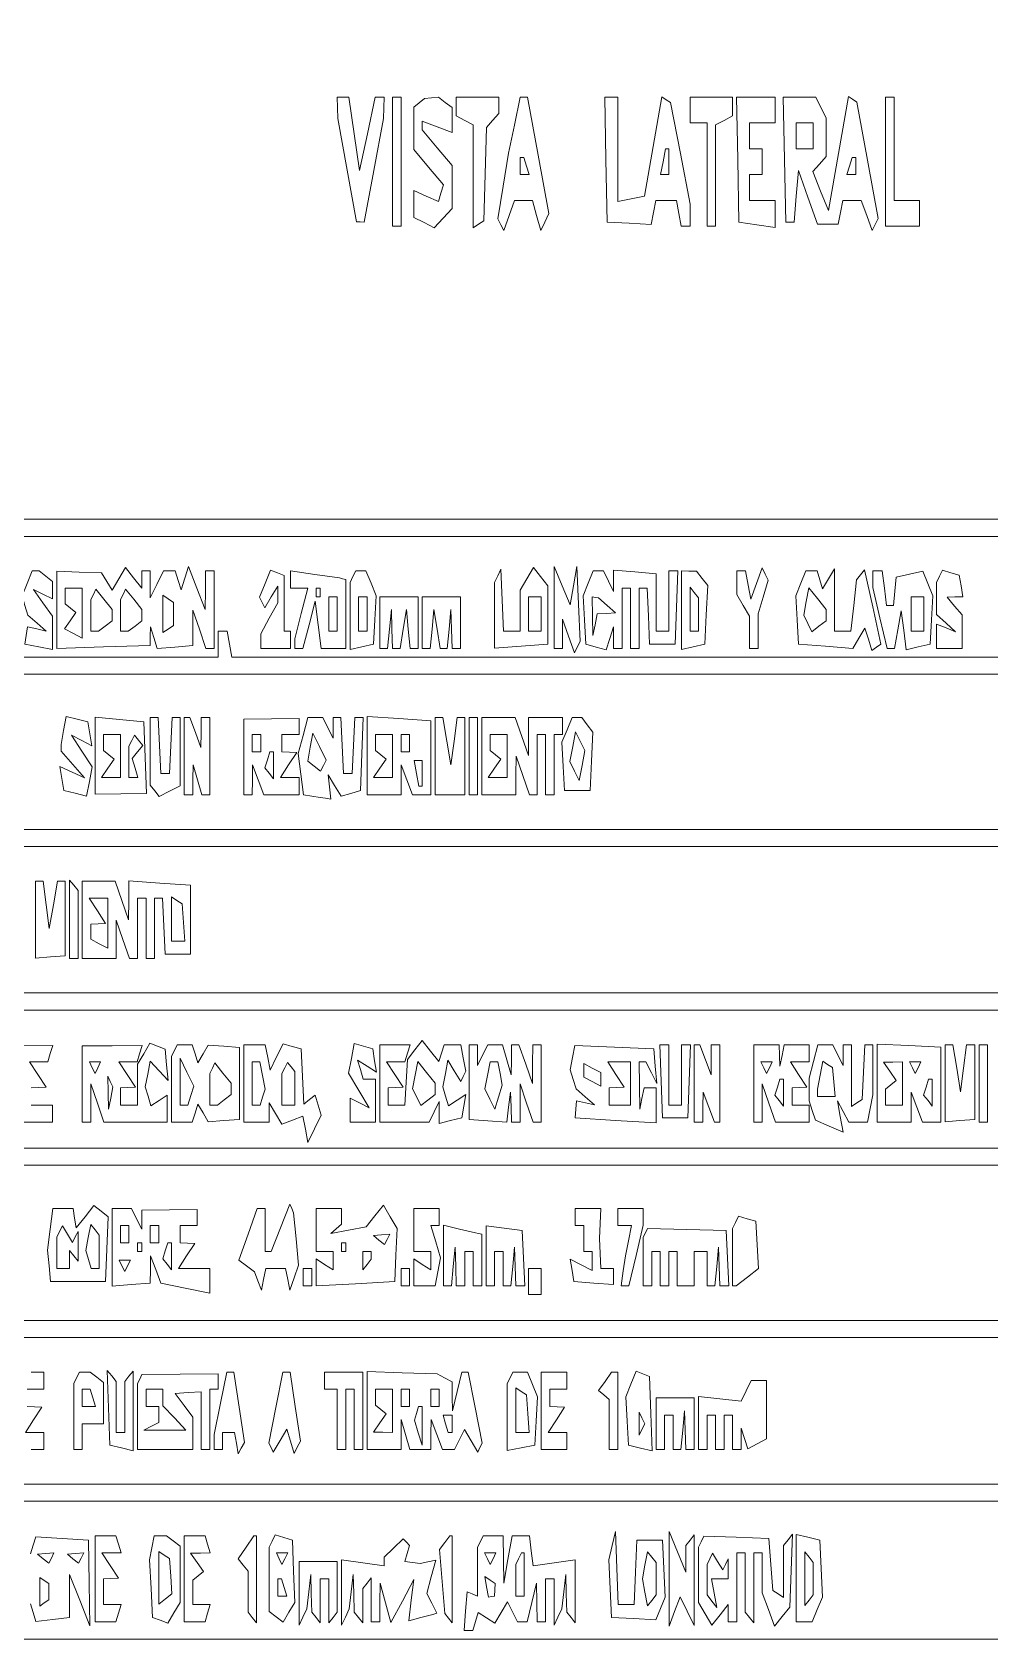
# Paper-space layout 'AN-22-DGE-077' of a CAD drawing. Header units: metres. Extents: x 12 to 191, y -57 to 204.
# Drawn here: x 151.83 to 171.62, y -25.67 to 7.75 of the extents above; entities that cross this region are included whole.
import ezdxf

# ---------------------------------------------------------------- set-up
doc = ezdxf.new("R2010")
doc.units = ezdxf.units.M
doc.layers.add('DGE_CONTORNOS', color=7, linetype='Continuous', lineweight=0)
doc.layers.add('DGE_DATOS', color=7, linetype='Continuous', lineweight=0)

# ---------------------------------------------------------------- blocks, each defined once
blk = doc.blocks.new('LP_REF_DGE_MT_077')
at = {"layer": 'DGE_CONTORNOS'}
for points in [[(191.267, 90.597), (191.267, -2.324), (189.861, -2.324), (188.455, -2.324), (188.452, -2.013), (188.449, -1.701), (188.333, -2.013), (188.216, -2.324), (154.189, -2.324), (120.162, -2.324), (120.162, -29.675), (120.162, -57.026), (74.239, -57.026), (28.315, -57.026), (28.315, 63.246), (28.315, 183.518), (109.791, 183.518), (191.267, 183.518)], [(158.137, 6.184), (158.142, 5.961), (158.335, 4.894), (158.528, 3.827), (158.607, 3.825), (158.686, 3.823), (158.888, 4.892), (159.09, 5.961), (159.094, 6.184), (159.099, 6.407), (159.007, 6.407), (158.916, 6.407), (158.755, 5.649), (158.595, 4.892), (158.481, 5.649), (158.368, 6.407), (158.25, 6.407), (158.132, 6.407)], [(159.275, 5.07), (159.275, 3.734), (159.362, 3.734), (159.45, 3.734), (159.45, 5.07), (159.45, 6.407), (159.362, 6.407), (159.275, 6.407)], [(159.824, 6.289), (159.714, 6.199), (159.714, 5.762), (159.714, 5.325), (160.022, 4.958), (160.329, 4.59), (160.277, 4.419), (160.225, 4.247), (159.969, 4.361), (159.714, 4.475), (159.714, 4.197), (159.714, 3.919), (159.926, 3.811), (160.137, 3.704), (160.321, 3.903), (160.505, 4.103), (160.505, 4.548), (160.505, 4.993), (160.197, 5.361), (159.89, 5.729), (159.89, 5.82), (159.89, 5.912), (160.197, 5.795), (160.505, 5.678), (160.505, 5.934), (160.505, 6.19), (160.366, 6.298), (160.227, 6.407), (160.08, 6.392), (159.934, 6.378)], [(160.593, 6.212), (160.593, 6.017), (160.769, 5.924), (160.945, 5.83), (160.945, 4.767), (160.945, 3.704), (161.054, 3.778), (161.164, 3.851), (161.192, 4.816), (161.219, 5.781), (161.345, 5.924), (161.472, 6.068), (161.472, 6.237), (161.472, 6.407), (161.032, 6.407), (160.593, 6.407)], [(161.795, 5.827), (161.675, 5.248), (161.565, 4.568), (161.454, 3.888), (161.514, 3.767), (161.574, 3.645), (161.687, 3.957), (161.799, 4.268), (161.983, 4.268), (162.166, 4.268), (162.253, 3.957), (162.34, 3.645), (162.422, 3.823), (162.505, 4.001), (162.284, 5.204), (162.063, 6.407), (161.988, 6.407), (161.914, 6.407)], [(163.687, 5.115), (163.713, 3.823), (164.169, 3.797), (164.624, 3.772), (164.671, 4.02), (164.718, 4.268), (164.932, 4.268), (165.145, 4.268), (165.195, 4.001), (165.246, 3.734), (165.336, 3.734), (165.427, 3.734), (165.427, 3.963), (165.427, 4.192), (165.227, 5.242), (165.026, 6.292), (164.936, 6.352), (164.847, 6.412), (164.667, 5.385), (164.486, 4.357), (164.21, 4.302), (163.933, 4.246), (163.933, 5.326), (163.933, 6.407), (163.797, 6.407), (163.662, 6.407)], [(165.427, 6.139), (165.427, 5.872), (165.603, 5.872), (165.779, 5.872), (165.779, 4.803), (165.779, 3.734), (165.867, 3.734), (165.954, 3.734), (165.954, 4.782), (165.954, 5.83), (166.13, 5.924), (166.306, 6.017), (166.306, 6.212), (166.306, 6.407), (165.867, 6.407), (165.427, 6.407)], [(166.412, 5.115), (166.438, 3.823), (166.811, 3.768), (167.185, 3.713), (167.185, 3.991), (167.185, 4.268), (166.921, 4.268), (166.658, 4.268), (166.658, 4.536), (166.658, 4.803), (166.789, 4.803), (166.921, 4.803), (166.921, 5.07), (166.921, 5.337), (166.789, 5.337), (166.658, 5.337), (166.658, 5.605), (166.658, 5.872), (166.921, 5.872), (167.185, 5.872), (167.185, 6.139), (167.185, 6.407), (166.786, 6.407), (166.386, 6.407)], [(167.379, 5.115), (167.405, 3.823), (167.492, 3.823), (167.579, 3.823), (167.624, 4.356), (167.67, 4.89), (167.865, 4.334), (168.06, 3.778), (168.277, 3.778), (168.493, 3.778), (168.539, 4.023), (168.586, 4.268), (168.777, 4.268), (168.967, 4.268), (169.08, 3.957), (169.192, 3.645), (169.254, 3.772), (169.317, 3.898), (169.098, 5.1), (168.879, 6.301), (168.79, 6.361), (168.701, 6.421), (168.495, 5.24), (168.289, 4.058), (168.128, 4.462), (167.966, 4.867), (168.103, 5.022), (168.24, 5.177), (168.24, 5.578), (168.24, 5.979), (168.134, 6.193), (168.029, 6.407), (167.691, 6.407), (167.353, 6.407)], [(169.47, 5.07), (169.47, 3.734), (169.822, 3.734), (170.173, 3.734), (170.173, 4.001), (170.173, 4.268), (169.91, 4.268), (169.646, 4.268), (169.646, 5.337), (169.646, 6.407), (169.558, 6.407), (169.47, 6.407)], [(167.976, 5.605), (167.976, 5.337), (167.8, 5.337), (167.624, 5.337), (167.624, 5.605), (167.624, 5.872), (167.8, 5.872), (167.976, 5.872)], [(162.043, 4.981), (162.098, 4.803), (162.004, 4.803), (161.911, 4.803), (161.911, 4.981), (161.911, 5.159), (161.95, 5.159), (161.989, 5.159)], [(164.988, 5.07), (164.988, 4.803), (164.902, 4.803), (164.817, 4.803), (164.868, 5.07), (164.919, 5.337), (164.953, 5.337), (164.988, 5.337)], [(168.855, 4.981), (168.855, 4.803), (168.762, 4.803), (168.669, 4.803), (168.723, 4.981), (168.777, 5.159), (168.816, 5.159), (168.855, 5.159)], [(188.279, -3.928), (188.279, -5.175), (172.116, -5.175), (155.954, -5.175), (155.903, -4.908), (155.852, -4.641), (155.762, -4.641), (155.671, -4.641), (155.671, -4.908), (155.671, -5.175), (142.399, -5.175), (129.128, -5.175), (129.128, -3.928), (129.128, -2.681), (158.703, -2.681), (188.279, -2.681)], [(152.331, -4.199), (152.331, -4.999), (153.298, -4.966), (154.265, -4.934), (154.266, -4.743), (154.267, -4.552), (154.337, -4.774), (154.407, -4.997), (154.775, -4.968), (155.144, -4.939), (155.144, -4.572), (155.144, -4.205), (155.28, -4.601), (155.417, -4.997), (155.5, -4.997), (155.583, -4.997), (155.583, -4.195), (155.583, -3.393), (155.495, -3.393), (155.407, -3.393), (155.405, -3.794), (155.403, -4.195), (155.23, -3.75), (155.057, -3.304), (154.98, -3.546), (154.902, -3.788), (154.842, -3.591), (154.782, -3.393), (154.661, -3.393), (154.541, -3.393), (154.403, -3.673), (154.265, -3.953), (154.265, -3.673), (154.265, -3.393), (154.177, -3.393), (154.089, -3.393), (154.089, -3.573), (154.089, -3.753), (153.92, -3.539), (153.752, -3.326), (153.613, -3.56), (153.474, -3.793), (153.364, -3.614), (153.254, -3.435), (152.793, -3.418), (152.331, -3.4)], [(161.45, -3.495), (161.384, -3.631), (161.384, -4.313), (161.384, -4.994), (161.933, -4.951), (162.483, -4.908), (162.483, -4.304), (162.483, -3.7), (162.336, -3.512), (162.19, -3.325), (162.051, -3.559), (161.911, -3.793), (161.911, -4.217), (161.911, -4.641), (161.741, -4.641), (161.57, -4.641), (161.543, -4), (161.516, -3.36)], [(162.617, -4.151), (162.615, -4.997), (162.702, -4.997), (162.79, -4.997), (162.79, -4.696), (162.79, -4.394), (162.915, -4.74), (163.04, -5.086), (163.096, -4.971), (163.153, -4.856), (163.118, -4.08), (163.083, -3.304), (163.015, -3.701), (162.947, -4.097), (162.784, -3.701), (162.62, -3.304)], [(166.394, -3.639), (166.394, -3.884), (166.526, -4.106), (166.658, -4.328), (166.658, -4.663), (166.658, -4.997), (166.745, -4.997), (166.833, -4.997), (166.833, -4.638), (166.833, -4.28), (166.94, -3.934), (167.046, -3.588), (166.983, -3.459), (166.919, -3.33), (166.803, -3.654), (166.686, -3.978), (166.631, -3.686), (166.575, -3.393), (166.485, -3.393), (166.394, -3.393)], [(151.719, -3.653), (151.613, -3.912), (151.673, -4.111), (151.734, -4.309), (151.923, -4.473), (152.111, -4.637), (151.918, -4.595), (151.724, -4.552), (151.698, -4.73), (151.672, -4.908), (151.958, -4.964), (152.243, -5.02), (152.243, -4.674), (152.243, -4.328), (152.045, -4.051), (151.848, -3.775), (152.045, -3.872), (152.243, -3.97), (152.243, -3.79), (152.243, -3.61), (152.104, -3.502), (151.965, -3.393), (151.895, -3.393), (151.825, -3.393)], [(156.639, -3.657), (156.525, -3.937), (156.579, -4.047), (156.634, -4.157), (156.768, -3.932), (156.902, -3.706), (156.902, -3.879), (156.902, -4.051), (156.726, -4.373), (156.55, -4.696), (156.55, -4.846), (156.55, -4.997), (156.858, -4.997), (157.165, -4.997), (157.165, -4.819), (157.165, -4.641), (157.098, -4.641), (157.032, -4.641), (157.032, -4.066), (157.033, -3.491), (156.893, -3.435), (156.754, -3.378)], [(157.165, -3.569), (157.165, -3.75), (157.343, -3.75), (157.521, -3.75), (157.387, -4.275), (157.253, -4.801), (157.253, -4.899), (157.253, -4.997), (157.338, -4.997), (157.423, -4.997), (157.55, -4.507), (157.677, -4.017), (157.738, -4.507), (157.799, -4.997), (158.054, -4.997), (158.308, -4.997), (158.308, -4.284), (158.308, -3.572), (158.242, -3.556), (158.176, -3.54), (157.671, -3.465), (157.165, -3.389)], [(158.454, -3.512), (158.396, -3.631), (158.396, -4.326), (158.396, -5.021), (158.637, -4.964), (158.879, -4.908), (158.907, -4.407), (158.936, -3.906), (158.831, -3.65), (158.726, -3.393), (158.619, -3.393), (158.513, -3.393)], [(163.322, -3.65), (163.217, -3.906), (163.245, -4.407), (163.274, -4.908), (163.483, -4.968), (163.693, -5.028), (163.768, -4.79), (163.842, -4.552), (163.844, -4.774), (163.845, -4.997), (163.933, -4.997), (164.021, -4.997), (164.021, -4.373), (164.021, -3.75), (164.109, -3.75), (164.197, -3.75), (164.197, -4.373), (164.197, -4.997), (164.284, -4.997), (164.372, -4.997), (164.372, -4.373), (164.372, -3.75), (164.455, -3.75), (164.537, -3.75), (164.565, -4.329), (164.592, -4.908), (164.856, -4.908), (165.119, -4.908), (165.146, -4.151), (165.174, -3.393), (165.081, -3.393), (164.988, -3.393), (164.988, -4.017), (164.988, -4.641), (164.856, -4.641), (164.724, -4.641), (164.724, -4.049), (164.724, -3.457), (164.284, -3.416), (163.845, -3.376), (163.845, -3.598), (163.845, -3.821), (163.74, -3.607), (163.634, -3.393), (163.531, -3.393), (163.427, -3.393)], [(165.251, -4.207), (165.251, -5.021), (165.493, -4.964), (165.735, -4.908), (165.763, -4.303), (165.792, -3.698), (165.675, -3.548), (165.559, -3.399), (165.405, -3.396), (165.251, -3.393)], [(167.717, -3.65), (167.612, -3.906), (167.64, -4.407), (167.668, -4.908), (168.231, -4.952), (168.794, -4.996), (168.919, -4.785), (169.044, -4.575), (169.115, -4.808), (169.186, -5.04), (169.28, -4.974), (169.375, -4.908), (169.204, -4.138), (169.034, -3.369), (168.951, -3.472), (168.868, -3.576), (168.811, -4.108), (168.753, -4.641), (168.584, -4.641), (168.415, -4.641), (168.415, -3.995), (168.415, -3.35), (168.291, -3.558), (168.167, -3.767), (168.11, -3.58), (168.053, -3.393), (167.938, -3.393), (167.822, -3.393)], [(169.206, -3.566), (169.206, -3.738), (169.355, -4.367), (169.503, -4.997), (169.577, -4.997), (169.652, -4.997), (169.722, -4.609), (169.793, -4.222), (169.845, -4.622), (169.897, -5.023), (170.145, -4.966), (170.393, -4.908), (170.421, -4.407), (170.45, -3.906), (170.346, -3.653), (170.243, -3.401), (169.966, -3.462), (169.69, -3.523), (169.661, -3.814), (169.633, -4.106), (169.562, -4.106), (169.491, -4.106), (169.445, -3.75), (169.399, -3.393), (169.303, -3.393), (169.206, -3.393)], [(170.587, -3.505), (170.525, -3.631), (170.525, -3.963), (170.525, -4.296), (170.723, -4.473), (170.92, -4.651), (170.723, -4.573), (170.525, -4.496), (170.525, -4.746), (170.525, -4.997), (170.789, -4.997), (171.052, -4.997), (171.052, -4.65), (171.052, -4.302), (170.898, -4.12), (170.745, -3.939), (170.906, -3.933), (171.067, -3.928), (171.031, -3.705), (170.994, -3.483), (170.822, -3.43), (170.649, -3.378)], [(152.858, -4.268), (152.858, -4.786), (152.675, -4.688), (152.492, -4.591), (152.609, -4.424), (152.727, -4.257), (152.617, -4.167), (152.507, -4.076), (152.507, -3.913), (152.507, -3.75), (152.683, -3.75), (152.858, -3.75)], [(153.474, -4.308), (153.474, -4.424), (153.335, -4.533), (153.196, -4.641), (153.115, -4.641), (153.034, -4.641), (153.034, -4.314), (153.034, -3.987), (153.088, -3.879), (153.141, -3.771), (153.307, -3.981), (153.474, -4.192)], [(154.089, -4.308), (154.089, -4.424), (153.95, -4.533), (153.811, -4.641), (153.73, -4.641), (153.649, -4.641), (153.649, -4.314), (153.649, -3.987), (153.703, -3.879), (153.756, -3.771), (153.923, -3.981), (154.089, -4.192)], [(154.748, -4.284), (154.748, -4.522), (154.638, -4.596), (154.528, -4.67), (154.528, -4.284), (154.528, -3.898), (154.638, -3.973), (154.748, -4.047)], [(157.78, -3.839), (157.78, -3.928), (157.736, -3.928), (157.693, -3.928), (157.693, -3.839), (157.693, -3.75), (157.736, -3.75), (157.78, -3.75)], [(158.132, -4.284), (158.132, -4.641), (158.044, -4.641), (157.956, -4.641), (157.956, -4.284), (157.956, -3.928), (158.044, -3.928), (158.132, -3.928)], [(158.747, -4.284), (158.747, -4.641), (158.659, -4.641), (158.571, -4.641), (158.571, -4.284), (158.571, -3.928), (158.659, -3.928), (158.747, -3.928)], [(159.011, -4.463), (159.011, -4.997), (159.093, -4.997), (159.174, -4.997), (159.213, -4.596), (159.251, -4.195), (159.263, -4.596), (159.275, -4.997), (159.352, -4.997), (159.43, -4.997), (159.495, -4.596), (159.561, -4.195), (159.599, -4.596), (159.638, -4.997), (159.72, -4.997), (159.802, -4.997), (159.802, -4.463), (159.802, -3.928), (159.406, -3.928), (159.011, -3.928)], [(159.89, -4.463), (159.89, -4.997), (159.972, -4.997), (160.053, -4.997), (160.092, -4.596), (160.131, -4.195), (160.197, -4.596), (160.262, -4.997), (160.333, -4.997), (160.405, -4.997), (160.443, -4.596), (160.481, -4.195), (160.493, -4.596), (160.505, -4.997), (160.593, -4.997), (160.681, -4.997), (160.681, -4.463), (160.681, -3.928), (160.285, -3.928), (159.89, -3.928)], [(162.351, -4.284), (162.351, -4.641), (162.219, -4.641), (162.087, -4.641), (162.087, -4.284), (162.087, -3.928), (162.219, -3.928), (162.351, -3.928)], [(163.713, -4.106), (163.889, -4.259), (163.699, -4.272), (163.508, -4.284), (163.464, -4.507), (163.419, -4.73), (163.412, -4.329), (163.406, -3.928), (163.471, -3.941), (163.537, -3.953)], [(165.603, -4.295), (165.603, -4.641), (165.515, -4.641), (165.427, -4.641), (165.427, -4.185), (165.427, -3.729), (165.515, -3.839), (165.603, -3.949)], [(168.24, -4.308), (168.24, -4.424), (168.093, -4.538), (167.947, -4.652), (167.862, -4.48), (167.777, -4.308), (167.83, -4.025), (167.884, -3.742), (168.062, -3.967), (168.24, -4.192)], [(170.261, -4.284), (170.261, -4.641), (170.129, -4.641), (169.997, -4.641), (169.997, -4.284), (169.997, -3.928), (170.129, -3.928), (170.261, -3.928)], [(188.279, -7.135), (188.279, -8.739), (158.703, -8.739), (129.128, -8.739), (129.128, -7.135), (129.128, -5.532), (158.703, -5.532), (188.279, -5.532)], [(152.474, -6.695), (152.419, -6.986), (152.419, -7.055), (152.419, -7.124), (152.661, -7.397), (152.902, -7.671), (152.649, -7.556), (152.396, -7.441), (152.436, -7.689), (152.477, -7.937), (152.712, -7.994), (152.947, -8.05), (153.005, -7.748), (153.062, -7.446), (152.85, -7.12), (152.639, -6.793), (152.848, -6.902), (153.058, -7.011), (153.017, -6.761), (152.977, -6.512), (152.753, -6.457), (152.529, -6.403)], [(153.122, -7.214), (153.122, -8.008), (153.654, -8.002), (154.186, -7.997), (154.16, -7.254), (154.133, -6.512), (153.628, -6.466), (153.122, -6.42)], [(154.265, -7.125), (154.265, -7.827), (154.358, -7.943), (154.451, -8.06), (154.665, -7.95), (154.88, -7.841), (154.88, -7.132), (154.88, -6.423), (154.798, -6.423), (154.715, -6.423), (154.688, -7.002), (154.66, -7.581), (154.572, -7.581), (154.484, -7.581), (154.457, -7.002), (154.429, -6.423), (154.347, -6.423), (154.265, -6.423)], [(154.968, -7.224), (154.968, -8.026), (155.056, -8.026), (155.144, -8.026), (155.146, -7.714), (155.149, -7.403), (155.239, -7.714), (155.328, -8.026), (155.412, -8.026), (155.495, -8.026), (155.495, -7.224), (155.495, -6.423), (155.407, -6.423), (155.319, -6.423), (155.317, -6.734), (155.314, -7.046), (155.197, -6.734), (155.08, -6.423), (155.024, -6.423), (154.968, -6.423)], [(156.198, -7.244), (156.198, -8.026), (156.286, -8.026), (156.374, -8.026), (156.377, -7.714), (156.38, -7.403), (156.497, -7.714), (156.613, -8.026), (156.977, -8.026), (157.341, -8.026), (157.341, -7.848), (157.341, -7.67), (157.148, -7.67), (156.956, -7.67), (157.126, -7.408), (157.297, -7.147), (157.143, -7.141), (156.989, -7.135), (156.989, -6.957), (156.989, -6.779), (157.165, -6.779), (157.341, -6.779), (157.341, -6.614), (157.341, -6.449), (156.77, -6.456), (156.198, -6.463)], [(157.424, -6.795), (157.326, -7.168), (157.379, -7.597), (157.432, -8.026), (157.606, -8.053), (157.78, -8.08), (157.89, -8.097), (158, -8.115), (157.973, -7.862), (157.946, -7.609), (158.078, -7.831), (158.21, -8.053), (158.413, -7.995), (158.615, -7.937), (158.642, -7.18), (158.669, -6.423), (158.582, -6.423), (158.495, -6.423), (158.467, -7.002), (158.44, -7.581), (158.352, -7.581), (158.264, -7.581), (158.236, -7.002), (158.209, -6.423), (158.126, -6.423), (158.044, -6.423), (158.044, -6.636), (158.044, -6.85), (157.939, -6.636), (157.833, -6.423), (157.678, -6.423), (157.523, -6.423)], [(158.747, -7.216), (158.747, -8.026), (159.099, -8.026), (159.45, -8.026), (159.453, -7.714), (159.456, -7.403), (159.573, -7.714), (159.689, -8.026), (159.878, -8.026), (160.066, -8.026), (160.066, -7.259), (160.066, -6.492), (159.406, -6.449), (158.747, -6.407)], [(160.154, -7.224), (160.154, -8.026), (160.461, -8.026), (160.769, -8.026), (160.769, -7.224), (160.769, -6.423), (160.69, -6.423), (160.612, -6.423), (160.548, -6.913), (160.483, -7.403), (160.399, -6.913), (160.315, -6.423), (160.234, -6.423), (160.154, -6.423)], [(160.857, -7.224), (160.857, -8.026), (160.945, -8.026), (161.032, -8.026), (161.032, -7.224), (161.032, -6.423), (160.945, -6.423), (160.857, -6.423)], [(161.12, -7.224), (161.12, -8.026), (161.472, -8.026), (161.823, -8.026), (161.828, -7.625), (161.833, -7.224), (161.971, -7.625), (162.109, -8.026), (162.186, -8.026), (162.263, -8.026), (162.263, -7.403), (162.263, -6.779), (162.351, -6.779), (162.439, -6.779), (162.439, -7.403), (162.439, -8.026), (162.527, -8.026), (162.615, -8.026), (162.615, -7.403), (162.615, -6.779), (162.702, -6.779), (162.79, -6.779), (162.79, -6.601), (162.79, -6.423), (162.439, -6.423), (162.087, -6.423), (162.087, -6.819), (162.087, -7.215), (161.95, -6.819), (161.814, -6.423), (161.467, -6.423), (161.12, -6.423)], [(162.883, -6.679), (162.778, -6.936), (162.806, -7.436), (162.834, -7.937), (163.098, -7.937), (163.362, -7.937), (163.39, -7.332), (163.419, -6.727), (163.302, -6.578), (163.186, -6.428), (163.087, -6.425), (162.988, -6.423)], [(153.649, -7.224), (153.649, -7.67), (153.452, -7.667), (153.254, -7.664), (153.386, -7.475), (153.518, -7.286), (153.408, -7.196), (153.298, -7.106), (153.298, -6.942), (153.298, -6.779), (153.474, -6.779), (153.649, -6.779)], [(153.999, -7.138), (153.891, -7.274), (153.951, -7.472), (154.011, -7.67), (153.918, -7.67), (153.825, -7.67), (153.825, -7.343), (153.825, -7.016), (153.881, -6.903), (153.938, -6.789), (154.023, -6.895), (154.108, -7.002)], [(156.55, -6.957), (156.55, -7.135), (156.462, -7.135), (156.374, -7.135), (156.374, -6.957), (156.374, -6.779), (156.462, -6.779), (156.55, -6.779)], [(157.845, -7.42), (157.788, -7.536), (157.654, -7.431), (157.52, -7.327), (157.574, -7.039), (157.629, -6.751), (157.765, -7.028), (157.902, -7.305)], [(159.275, -7.224), (159.275, -7.67), (159.077, -7.667), (158.879, -7.664), (159.011, -7.475), (159.143, -7.286), (159.033, -7.196), (158.923, -7.106), (158.923, -6.942), (158.923, -6.779), (159.099, -6.779), (159.275, -6.779)], [(159.626, -6.957), (159.626, -7.135), (159.538, -7.135), (159.45, -7.135), (159.45, -6.957), (159.45, -6.779), (159.538, -6.779), (159.626, -6.779)], [(161.648, -7.224), (161.648, -7.67), (161.45, -7.667), (161.252, -7.664), (161.384, -7.475), (161.516, -7.286), (161.406, -7.196), (161.296, -7.106), (161.296, -6.942), (161.296, -6.779), (161.472, -6.779), (161.648, -6.779)], [(163.195, -7.42), (163.136, -7.729), (163.039, -7.533), (162.943, -7.337), (163.001, -7.028), (163.06, -6.719), (163.156, -6.915), (163.253, -7.111)], [(156.814, -7.413), (156.814, -7.691), (156.724, -7.579), (156.635, -7.467), (156.686, -7.301), (156.736, -7.135), (156.775, -7.135), (156.814, -7.135)], [(159.89, -7.581), (159.89, -7.848), (159.855, -7.848), (159.821, -7.848), (159.77, -7.581), (159.72, -7.313), (159.805, -7.313), (159.89, -7.313)], [(188.279, -10.61), (188.279, -12.124), (158.703, -12.124), (129.128, -12.124), (129.128, -10.61), (129.128, -9.095), (158.703, -9.095), (188.279, -9.095)], [(151.892, -10.604), (151.892, -11.401), (152.199, -11.377), (152.507, -11.354), (152.507, -10.581), (152.507, -9.808), (152.426, -9.808), (152.346, -9.808), (152.261, -10.298), (152.177, -10.788), (152.113, -10.298), (152.048, -9.808), (151.97, -9.808), (151.892, -9.808)], [(152.595, -10.599), (152.595, -11.412), (152.683, -11.412), (152.771, -11.412), (152.771, -10.709), (152.771, -10.007), (152.683, -9.897), (152.595, -9.787)], [(152.858, -10.61), (152.858, -11.412), (153.21, -11.412), (153.562, -11.412), (153.562, -11.016), (153.562, -10.62), (153.698, -11.016), (153.835, -11.412), (153.918, -11.412), (154.001, -11.412), (154.001, -10.788), (154.001, -10.164), (154.089, -10.164), (154.177, -10.164), (154.177, -10.788), (154.177, -11.412), (154.265, -11.412), (154.353, -11.412), (154.353, -10.788), (154.353, -10.164), (154.435, -10.164), (154.517, -10.164), (154.545, -10.743), (154.572, -11.322), (154.836, -11.322), (155.1, -11.322), (155.1, -10.61), (155.1, -9.897), (154.462, -9.85), (153.825, -9.803), (153.821, -10.207), (153.816, -10.61), (153.678, -10.209), (153.54, -9.808), (153.199, -9.808), (152.858, -9.808)], [(153.386, -10.682), (153.386, -11.2), (153.21, -11.107), (153.034, -11.014), (153.034, -10.856), (153.034, -10.699), (153.188, -10.693), (153.342, -10.688), (153.171, -10.426), (153.001, -10.164), (153.193, -10.164), (153.386, -10.164)], [(154.952, -10.668), (154.98, -11.055), (154.842, -11.055), (154.704, -11.055), (154.704, -10.595), (154.704, -10.135), (154.814, -10.208), (154.924, -10.281)], [(188.279, -13.906), (188.279, -15.332), (158.703, -15.332), (129.128, -15.332), (129.128, -13.906), (129.128, -12.481), (158.703, -12.481), (188.279, -12.481)], [(152.858, -14.008), (152.858, -14.797), (152.946, -14.797), (153.034, -14.797), (153.034, -14.401), (153.034, -14.005), (153.171, -14.401), (153.308, -14.797), (153.962, -14.797), (154.616, -14.797), (154.616, -14.518), (154.616, -14.238), (154.448, -14.347), (154.28, -14.455), (154.22, -14.261), (154.161, -14.067), (154.212, -13.801), (154.262, -13.534), (154.447, -13.735), (154.632, -13.936), (154.601, -13.611), (154.57, -13.287), (154.413, -13.225), (154.256, -13.164), (154.129, -13.379), (154.001, -13.593), (154.001, -14.017), (154.001, -14.441), (153.825, -14.441), (153.649, -14.441), (153.649, -14.262), (153.649, -14.084), (153.803, -14.079), (153.957, -14.073), (153.787, -13.811), (153.616, -13.55), (153.803, -13.55), (153.991, -13.55), (154.042, -13.38), (154.094, -13.21), (153.476, -13.214), (152.858, -13.218)], [(154.763, -13.312), (154.704, -13.431), (154.704, -14.114), (154.704, -14.797), (154.919, -14.797), (155.133, -14.797), (155.19, -14.61), (155.247, -14.423), (155.356, -14.606), (155.464, -14.789), (155.787, -14.764), (156.11, -14.739), (156.11, -13.995), (156.11, -13.251), (155.787, -13.227), (155.464, -13.202), (155.356, -13.384), (155.247, -13.567), (155.19, -13.38), (155.133, -13.193), (154.977, -13.193), (154.821, -13.193)], [(156.198, -13.995), (156.198, -14.797), (156.462, -14.797), (156.726, -14.797), (156.726, -14.597), (156.726, -14.397), (156.857, -14.618), (156.988, -14.839), (157.204, -14.755), (157.42, -14.672), (157.472, -14.944), (157.523, -15.217), (157.662, -14.935), (157.801, -14.653), (157.738, -14.446), (157.675, -14.238), (157.557, -14.33), (157.439, -14.421), (157.412, -13.852), (157.385, -13.282), (157.198, -13.228), (157.011, -13.174), (156.877, -13.447), (156.743, -13.719), (156.693, -13.456), (156.643, -13.193), (156.421, -13.193), (156.198, -13.193)], [(158.425, -13.476), (158.366, -13.783), (158.579, -14.14), (158.791, -14.496), (158.593, -14.396), (158.396, -14.296), (158.396, -14.546), (158.396, -14.797), (158.659, -14.797), (158.923, -14.797), (158.923, -14.352), (158.923, -13.906), (158.796, -13.906), (158.67, -13.906), (158.61, -13.709), (158.549, -13.512), (158.747, -13.638), (158.944, -13.765), (158.905, -13.524), (158.865, -13.282), (158.674, -13.225), (158.483, -13.168)], [(159.011, -13.995), (159.011, -14.797), (159.521, -14.797), (160.03, -14.797), (160.136, -14.583), (160.241, -14.369), (160.241, -14.595), (160.241, -14.821), (160.476, -14.764), (160.711, -14.708), (160.75, -14.467), (160.79, -14.225), (160.611, -14.34), (160.432, -14.455), (160.373, -14.261), (160.314, -14.067), (160.367, -13.788), (160.419, -13.51), (160.552, -13.733), (160.685, -13.957), (160.738, -13.85), (160.79, -13.743), (160.738, -13.468), (160.686, -13.193), (160.513, -13.193), (160.34, -13.193), (160.286, -13.368), (160.233, -13.542), (160.061, -13.325), (159.889, -13.107), (159.736, -13.302), (159.582, -13.497), (159.554, -13.969), (159.527, -14.441), (159.357, -14.441), (159.187, -14.441), (159.187, -14.262), (159.187, -14.084), (159.341, -14.079), (159.494, -14.073), (159.324, -13.811), (159.153, -13.55), (159.341, -13.55), (159.528, -13.55), (159.582, -13.372), (159.637, -13.193), (159.324, -13.193), (159.011, -13.193)], [(160.857, -13.966), (160.857, -14.739), (161.246, -14.769), (161.635, -14.799), (161.675, -14.486), (161.715, -14.173), (161.725, -14.485), (161.736, -14.797), (161.823, -14.797), (161.911, -14.797), (161.911, -14.401), (161.911, -14.005), (162.048, -14.401), (162.185, -14.797), (162.268, -14.797), (162.351, -14.797), (162.351, -13.995), (162.351, -13.193), (162.263, -13.193), (162.175, -13.193), (162.17, -13.594), (162.166, -13.995), (162.028, -13.594), (161.89, -13.193), (161.813, -13.193), (161.736, -13.193), (161.733, -13.505), (161.73, -13.817), (161.641, -13.505), (161.551, -13.193), (161.397, -13.193), (161.243, -13.193), (161.138, -13.407), (161.032, -13.621), (161.032, -13.407), (161.032, -13.193), (160.945, -13.193), (160.857, -13.193)], [(162.998, -13.46), (162.951, -13.711), (163.011, -13.91), (163.072, -14.109), (163.261, -14.273), (163.449, -14.437), (163.265, -14.394), (163.081, -14.352), (163.067, -14.53), (163.053, -14.708), (163.889, -14.759), (164.724, -14.81), (164.724, -14.447), (164.724, -14.084), (164.599, -14.084), (164.475, -14.084), (164.431, -14.307), (164.386, -14.53), (164.379, -14.04), (164.372, -13.55), (164.443, -13.55), (164.513, -13.55), (164.627, -13.772), (164.741, -13.995), (164.709, -13.639), (164.678, -13.282), (163.862, -13.246), (163.045, -13.21)], [(164.829, -13.951), (164.856, -14.708), (165.119, -14.708), (165.383, -14.708), (165.41, -13.951), (165.437, -13.193), (165.344, -13.193), (165.251, -13.193), (165.251, -13.817), (165.251, -14.441), (165.119, -14.441), (164.988, -14.441), (164.988, -13.817), (164.988, -13.193), (164.895, -13.193), (164.802, -13.193)], [(165.515, -13.995), (165.515, -14.797), (165.603, -14.797), (165.691, -14.797), (165.694, -14.485), (165.696, -14.173), (165.813, -14.485), (165.93, -14.797), (165.986, -14.797), (166.042, -14.797), (166.042, -13.995), (166.042, -13.193), (165.954, -13.193), (165.867, -13.193), (165.864, -13.505), (165.861, -13.817), (165.744, -13.505), (165.627, -13.193), (165.571, -13.193), (165.515, -13.193)], [(166.745, -13.995), (166.745, -14.797), (166.833, -14.797), (166.921, -14.797), (166.921, -14.401), (166.921, -14.005), (167.058, -14.401), (167.195, -14.797), (167.541, -14.797), (167.888, -14.797), (167.888, -14.619), (167.888, -14.441), (167.712, -14.441), (167.536, -14.441), (167.536, -14.262), (167.536, -14.084), (167.69, -14.079), (167.844, -14.073), (167.673, -13.811), (167.503, -13.55), (167.695, -13.55), (167.888, -13.55), (167.888, -13.372), (167.888, -13.193), (167.632, -13.193), (167.375, -13.193), (167.331, -13.416), (167.287, -13.639), (167.28, -13.416), (167.273, -13.193), (167.009, -13.193), (166.745, -13.193)], [(167.979, -13.538), (167.888, -13.883), (167.889, -14.117), (167.891, -14.352), (167.955, -14.552), (168.02, -14.752), (168.305, -14.878), (168.591, -15.003), (168.534, -14.677), (168.477, -14.352), (168.596, -14.574), (168.714, -14.797), (168.907, -14.797), (169.1, -14.797), (169.153, -14.515), (169.206, -14.233), (169.206, -13.713), (169.206, -13.193), (169.124, -13.193), (169.042, -13.193), (169.014, -13.759), (168.987, -14.324), (168.877, -14.397), (168.767, -14.47), (168.767, -13.832), (168.767, -13.193), (168.679, -13.193), (168.591, -13.193), (168.591, -13.407), (168.591, -13.621), (168.486, -13.407), (168.38, -13.193), (168.225, -13.193), (168.07, -13.193)], [(169.294, -13.988), (169.294, -14.797), (169.646, -14.797), (169.997, -14.797), (170, -14.485), (170.003, -14.173), (170.12, -14.485), (170.237, -14.797), (170.425, -14.797), (170.613, -14.797), (170.613, -14.019), (170.613, -13.242), (169.954, -13.211), (169.294, -13.18)], [(170.701, -13.99), (170.701, -14.786), (171.008, -14.763), (171.316, -14.739), (171.316, -13.966), (171.316, -13.193), (171.23, -13.193), (171.143, -13.193), (171.083, -13.682), (171.022, -14.171), (170.942, -13.682), (170.862, -13.193), (170.781, -13.193), (170.701, -13.193)], [(171.404, -13.995), (171.404, -14.797), (171.492, -14.797), (171.58, -14.797), (171.58, -13.995), (171.58, -13.193), (171.492, -13.193), (171.404, -13.193)], [(153.181, -13.669), (153.122, -13.787), (153.064, -13.669), (153.005, -13.55), (153.122, -13.55), (153.239, -13.55)], [(155.105, -14.245), (155.045, -14.441), (154.963, -14.441), (154.88, -14.441), (154.88, -13.957), (154.88, -13.473), (155.022, -13.762), (155.164, -14.05)], [(155.935, -14.108), (155.935, -14.224), (155.796, -14.332), (155.657, -14.441), (155.576, -14.441), (155.495, -14.441), (155.495, -14.114), (155.495, -13.787), (155.549, -13.679), (155.602, -13.571), (155.768, -13.781), (155.935, -13.992)], [(156.585, -13.833), (156.638, -14.116), (156.589, -14.279), (156.54, -14.441), (156.457, -14.441), (156.374, -14.441), (156.374, -13.995), (156.374, -13.55), (156.453, -13.55), (156.531, -13.55)], [(157.253, -14.095), (157.253, -14.441), (157.121, -14.441), (156.989, -14.441), (156.989, -14.114), (156.989, -13.787), (157.046, -13.673), (157.102, -13.559), (157.177, -13.654), (157.253, -13.749)], [(160.154, -14.108), (160.154, -14.224), (160.007, -14.338), (159.86, -14.452), (159.776, -14.28), (159.691, -14.108), (159.744, -13.825), (159.798, -13.542), (159.976, -13.767), (160.154, -13.992)], [(161.498, -13.789), (161.544, -14.028), (161.467, -14.277), (161.391, -14.527), (161.288, -14.318), (161.185, -14.108), (161.238, -13.829), (161.291, -13.55), (161.372, -13.55), (161.453, -13.55)], [(163.581, -13.91), (163.581, -14.051), (163.406, -13.958), (163.23, -13.865), (163.23, -13.724), (163.23, -13.583), (163.406, -13.676), (163.581, -13.769)], [(164.197, -13.995), (164.197, -14.441), (163.977, -14.441), (163.757, -14.441), (163.757, -14.262), (163.757, -14.084), (163.911, -14.079), (164.065, -14.073), (163.894, -13.811), (163.724, -13.55), (163.96, -13.55), (164.197, -13.55)], [(167.068, -13.669), (167.009, -13.787), (166.951, -13.669), (166.892, -13.55), (167.009, -13.55), (167.126, -13.55)], [(168.4, -13.965), (168.428, -14.262), (168.246, -14.262), (168.064, -14.262), (168.064, -14.188), (168.064, -14.113), (168.119, -13.824), (168.173, -13.535), (168.272, -13.602), (168.371, -13.668)], [(169.822, -13.995), (169.822, -14.441), (169.646, -14.441), (169.47, -14.441), (169.47, -14.277), (169.47, -14.114), (169.58, -14.024), (169.69, -13.933), (169.558, -13.744), (169.426, -13.555), (169.624, -13.552), (169.822, -13.55)], [(170.144, -13.669), (170.085, -13.787), (170.027, -13.669), (169.968, -13.55), (170.085, -13.55), (170.203, -13.55)], [(153.446, -14.296), (153.4, -14.53), (153.393, -14.188), (153.386, -13.847), (153.439, -13.954), (153.492, -14.062)], [(167.361, -14.184), (167.361, -14.462), (167.271, -14.35), (167.182, -14.238), (167.233, -14.072), (167.283, -13.906), (167.322, -13.906), (167.361, -13.906)], [(170.437, -14.184), (170.437, -14.462), (170.348, -14.35), (170.258, -14.238), (170.309, -14.072), (170.359, -13.906), (170.398, -13.906), (170.437, -13.906)], [(188.279, -17.292), (188.279, -18.895), (158.703, -18.895), (129.128, -18.895), (129.128, -17.292), (129.128, -15.688), (158.703, -15.688), (188.279, -15.688)], [(152.193, -17.01), (152.14, -17.442), (152.171, -17.767), (152.202, -18.093), (152.772, -18.093), (153.342, -18.093), (153.369, -17.424), (153.397, -16.754), (153.248, -16.638), (153.099, -16.523), (152.917, -16.753), (152.735, -16.984), (152.701, -16.781), (152.668, -16.579), (152.457, -16.579), (152.247, -16.579)], [(153.474, -17.382), (153.474, -18.185), (153.869, -18.155), (154.265, -18.125), (154.268, -17.842), (154.27, -17.559), (154.377, -17.842), (154.484, -18.125), (154.99, -18.23), (155.495, -18.335), (155.495, -18.08), (155.495, -17.826), (155.171, -17.826), (154.846, -17.826), (155.017, -17.564), (155.188, -17.303), (155.034, -17.297), (154.88, -17.292), (154.88, -17.113), (154.88, -16.935), (155.056, -16.935), (155.232, -16.935), (155.232, -16.77), (155.232, -16.605), (154.66, -16.612), (154.089, -16.619), (154.089, -16.813), (154.089, -17.006), (153.983, -16.793), (153.878, -16.579), (153.676, -16.579), (153.474, -16.579)], [(156.286, -17.114), (156.098, -17.649), (156.258, -17.769), (156.418, -17.889), (156.491, -18.08), (156.563, -18.272), (156.608, -18.049), (156.652, -17.826), (156.858, -17.826), (157.063, -17.826), (157.107, -18.049), (157.152, -18.272), (157.241, -18.013), (157.329, -17.754), (157.279, -17.211), (157.228, -16.668), (157.189, -16.579), (157.149, -16.49), (156.956, -16.98), (156.763, -17.47), (156.7, -17.47), (156.638, -17.47), (156.638, -17.024), (156.638, -16.579), (156.556, -16.579), (156.474, -16.579)], [(157.693, -17.024), (157.693, -17.47), (157.868, -17.47), (158.044, -17.47), (158.044, -17.66), (158.044, -17.85), (157.868, -17.737), (157.693, -17.624), (157.693, -17.902), (157.693, -18.181), (158.506, -18.137), (159.319, -18.093), (159.345, -17.544), (159.371, -16.994), (159.228, -16.753), (159.085, -16.511), (158.908, -16.735), (158.731, -16.959), (158.365, -17.028), (158, -17.098), (158.11, -17.002), (158.22, -16.905), (158.22, -16.742), (158.22, -16.579), (157.956, -16.579), (157.693, -16.579)], [(159.714, -17.024), (159.714, -17.47), (159.89, -17.47), (160.066, -17.47), (160.066, -17.66), (160.066, -17.85), (159.89, -17.737), (159.714, -17.624), (159.714, -17.903), (159.714, -18.182), (159.937, -18.182), (160.159, -18.182), (160.214, -17.892), (160.269, -17.601), (160.167, -17.268), (160.064, -16.935), (160.153, -16.935), (160.241, -16.935), (160.241, -16.757), (160.241, -16.579), (159.978, -16.579), (159.714, -16.579)], [(163.054, -16.757), (163.054, -16.935), (163.142, -16.935), (163.23, -16.935), (163.23, -17.202), (163.23, -17.47), (163.318, -17.47), (163.406, -17.47), (163.406, -17.667), (163.406, -17.865), (163.177, -17.749), (162.949, -17.632), (162.987, -17.863), (163.024, -18.093), (163.435, -18.125), (163.845, -18.157), (163.845, -17.992), (163.845, -17.826), (163.713, -17.826), (163.581, -17.826), (163.567, -17.514), (163.553, -17.202), (163.566, -16.891), (163.579, -16.579), (163.317, -16.579), (163.054, -16.579)], [(163.933, -16.757), (163.933, -16.935), (164.074, -16.935), (164.215, -16.935), (164.152, -17.247), (164.089, -17.559), (164.045, -17.871), (164, -18.182), (164.082, -18.182), (164.164, -18.182), (164.312, -17.553), (164.46, -16.923), (164.46, -16.751), (164.46, -16.579), (164.197, -16.579), (163.933, -16.579)], [(152.713, -17.171), (152.771, -17.054), (152.771, -17.361), (152.771, -17.669), (152.683, -17.559), (152.595, -17.449), (152.595, -17.637), (152.595, -17.826), (152.463, -17.826), (152.331, -17.826), (152.331, -17.499), (152.331, -17.173), (152.389, -17.056), (152.447, -16.938), (152.551, -17.113), (152.655, -17.288)], [(153.21, -17.48), (153.21, -17.826), (153.127, -17.826), (153.045, -17.826), (152.988, -17.639), (152.931, -17.453), (152.982, -17.183), (153.033, -16.913), (153.122, -17.023), (153.21, -17.134)], [(153.825, -17.113), (153.825, -17.292), (153.737, -17.292), (153.649, -17.292), (153.649, -17.113), (153.649, -16.935), (153.737, -16.935), (153.825, -16.935)], [(154.441, -17.113), (154.441, -17.292), (154.353, -17.292), (154.265, -17.292), (154.265, -17.113), (154.265, -16.935), (154.353, -16.935), (154.441, -16.935)], [(160.329, -17.554), (160.329, -18.182), (160.411, -18.182), (160.493, -18.182), (160.531, -17.782), (160.569, -17.381), (160.581, -17.782), (160.593, -18.182), (160.681, -18.182), (160.769, -18.182), (160.769, -17.826), (160.769, -17.47), (160.857, -17.47), (160.945, -17.47), (160.945, -17.826), (160.945, -18.182), (161.032, -18.182), (161.12, -18.182), (161.12, -17.648), (161.12, -17.113), (161.054, -17.101), (160.989, -17.088), (160.659, -17.007), (160.329, -16.925)], [(161.208, -17.562), (161.208, -18.182), (161.296, -18.182), (161.384, -18.182), (161.384, -17.826), (161.384, -17.47), (161.472, -17.47), (161.56, -17.47), (161.56, -17.826), (161.56, -18.182), (161.642, -18.182), (161.723, -18.182), (161.761, -17.782), (161.8, -17.381), (161.812, -17.782), (161.823, -18.182), (161.917, -18.182), (162.01, -18.182), (161.983, -17.611), (161.955, -17.04), (161.582, -16.991), (161.208, -16.941)], [(164.504, -17.084), (164.46, -17.173), (164.46, -17.678), (164.46, -18.182), (164.548, -18.182), (164.636, -18.182), (164.636, -17.826), (164.636, -17.47), (164.724, -17.47), (164.812, -17.47), (164.812, -17.826), (164.812, -18.182), (164.9, -18.182), (164.988, -18.182), (164.988, -17.826), (164.988, -17.47), (165.076, -17.47), (165.163, -17.47), (165.163, -17.826), (165.163, -18.182), (165.339, -18.182), (165.515, -18.182), (165.515, -17.826), (165.515, -17.47), (165.647, -17.47), (165.779, -17.47), (165.779, -17.826), (165.779, -18.182), (165.86, -18.182), (165.942, -18.182), (165.98, -17.782), (166.018, -17.381), (166.03, -17.782), (166.042, -18.182), (166.136, -18.182), (166.229, -18.182), (166.202, -17.61), (166.174, -17.037), (165.361, -17.016), (164.548, -16.995)], [(166.368, -16.868), (166.306, -16.995), (166.306, -17.589), (166.306, -18.182), (166.344, -18.182), (166.382, -18.182), (166.614, -18.004), (166.845, -17.826), (166.817, -17.336), (166.789, -16.846), (166.61, -16.794), (166.431, -16.742)], [(154.089, -17.381), (154.089, -17.47), (154.045, -17.47), (154.001, -17.47), (154.001, -17.381), (154.001, -17.292), (154.045, -17.292), (154.089, -17.292)], [(154.704, -17.569), (154.704, -17.847), (154.615, -17.735), (154.526, -17.623), (154.576, -17.457), (154.627, -17.292), (154.665, -17.292), (154.704, -17.292)], [(158.308, -17.381), (158.308, -17.47), (158.264, -17.47), (158.22, -17.47), (158.22, -17.381), (158.22, -17.292), (158.264, -17.292), (158.308, -17.292)], [(159.163, -17.221), (159.11, -17.329), (158.994, -17.235), (158.879, -17.142), (159.048, -17.127), (159.216, -17.113)], [(153.796, -17.767), (153.737, -17.885), (153.679, -17.767), (153.62, -17.648), (153.737, -17.648), (153.855, -17.648)], [(158.835, -17.548), (158.835, -17.627), (158.747, -17.737), (158.659, -17.847), (158.659, -17.658), (158.659, -17.47), (158.747, -17.47), (158.835, -17.47)], [(157.429, -18.004), (157.429, -18.182), (157.517, -18.182), (157.605, -18.182), (157.605, -18.004), (157.605, -17.826), (157.517, -17.826), (157.429, -17.826)], [(159.45, -18.004), (159.45, -18.182), (159.538, -18.182), (159.626, -18.182), (159.626, -18.004), (159.626, -17.826), (159.538, -17.826), (159.45, -17.826)], [(162.087, -18.093), (162.087, -18.361), (162.219, -18.361), (162.351, -18.361), (162.351, -18.093), (162.351, -17.826), (162.219, -17.826), (162.087, -17.826)], [(188.279, -20.766), (188.279, -22.281), (158.703, -22.281), (129.128, -22.281), (129.128, -20.766), (129.128, -19.252), (158.703, -19.252), (188.279, -19.252)], [(152.741, -20.083), (152.683, -20.202), (152.683, -20.885), (152.683, -21.568), (152.771, -21.568), (152.858, -21.568), (152.858, -21.301), (152.858, -21.033), (153.078, -21.033), (153.298, -21.033), (153.298, -20.607), (153.298, -20.181), (153.159, -20.072), (153.02, -19.964), (152.91, -19.964), (152.8, -19.964)], [(153.402, -20.704), (153.43, -21.479), (153.671, -21.535), (153.913, -21.592), (153.913, -20.767), (153.913, -19.943), (153.825, -20.053), (153.737, -20.163), (153.737, -20.688), (153.737, -21.212), (153.649, -21.212), (153.562, -21.212), (153.562, -20.688), (153.562, -20.163), (153.468, -20.046), (153.375, -19.93)], [(154.047, -20.11), (154.001, -20.202), (154.001, -20.885), (154.001, -21.568), (154.572, -21.568), (155.144, -21.568), (155.144, -21.233), (155.144, -20.899), (154.963, -20.654), (154.782, -20.41), (155.051, -20.391), (155.319, -20.372), (155.319, -20.97), (155.319, -21.568), (155.407, -21.568), (155.495, -21.568), (155.495, -20.944), (155.495, -20.321), (155.583, -20.321), (155.671, -20.321), (155.671, -20.162), (155.671, -20.004), (154.882, -20.011), (154.092, -20.017)], [(155.716, -20.61), (155.583, -21.255), (155.583, -21.411), (155.583, -21.568), (155.671, -21.568), (155.759, -21.568), (155.759, -21.39), (155.759, -21.212), (155.883, -21.212), (156.008, -21.212), (156.047, -21.434), (156.086, -21.657), (156.148, -21.541), (156.211, -21.424), (156.103, -20.694), (155.995, -19.964), (155.922, -19.964), (155.849, -19.964)], [(156.863, -20.699), (156.718, -21.434), (156.764, -21.526), (156.809, -21.619), (156.95, -21.382), (157.091, -21.145), (157.167, -21.396), (157.244, -21.647), (157.306, -21.519), (157.369, -21.392), (157.264, -20.678), (157.158, -19.964), (157.083, -19.964), (157.008, -19.964)], [(157.868, -20.142), (157.868, -20.321), (158, -20.321), (158.132, -20.321), (158.132, -20.944), (158.132, -21.568), (158.22, -21.568), (158.308, -21.568), (158.308, -20.944), (158.308, -20.321), (158.396, -20.321), (158.484, -20.321), (158.484, -20.944), (158.484, -21.568), (158.571, -21.568), (158.659, -21.568), (158.659, -20.766), (158.659, -19.964), (158.264, -19.964), (157.868, -19.964)], [(158.747, -20.762), (158.747, -21.568), (159.099, -21.568), (159.45, -21.568), (159.453, -21.256), (159.456, -20.944), (159.545, -21.256), (159.635, -21.568), (159.85, -21.568), (160.066, -21.568), (160.068, -21.256), (160.071, -20.944), (160.188, -21.256), (160.305, -21.568), (160.431, -21.568), (160.558, -21.568), (160.66, -21.362), (160.761, -21.155), (160.899, -21.387), (161.037, -21.619), (161.082, -21.526), (161.128, -21.434), (160.983, -20.699), (160.838, -19.964), (160.773, -19.964), (160.708, -19.964), (160.612, -20.365), (160.517, -20.766), (160.511, -20.466), (160.505, -20.166), (160.351, -20.083), (160.197, -20), (159.472, -19.978), (158.747, -19.955)], [(161.706, -20.083), (161.648, -20.202), (161.648, -20.896), (161.648, -21.59), (161.933, -21.535), (162.219, -21.479), (162.247, -20.978), (162.276, -20.477), (162.171, -20.221), (162.066, -19.964), (161.915, -19.964), (161.765, -19.964)], [(162.351, -20.766), (162.351, -21.568), (162.615, -21.568), (162.878, -21.568), (162.878, -21.39), (162.878, -21.212), (162.686, -21.212), (162.493, -21.212), (162.664, -20.95), (162.834, -20.688), (162.68, -20.683), (162.527, -20.677), (162.527, -20.499), (162.527, -20.321), (162.702, -20.321), (162.878, -20.321), (162.878, -20.142), (162.878, -19.964), (162.615, -19.964), (162.351, -19.964)], [(163.669, -20.159), (163.537, -20.348), (163.647, -20.438), (163.757, -20.529), (163.757, -21.048), (163.757, -21.568), (163.845, -21.568), (163.933, -21.568), (163.933, -20.766), (163.933, -19.964), (163.867, -19.967), (163.801, -19.97)], [(164.204, -20.213), (164.096, -20.477), (164.124, -20.978), (164.153, -21.479), (164.4, -21.536), (164.647, -21.594), (164.619, -20.825), (164.592, -20.056), (164.452, -20.003), (164.312, -19.949)], [(153.078, -20.499), (153.133, -20.677), (152.995, -20.677), (152.858, -20.677), (152.858, -20.499), (152.858, -20.321), (152.941, -20.321), (153.024, -20.321)], [(154.528, -20.493), (154.528, -20.666), (154.764, -20.915), (154.999, -21.165), (154.566, -21.165), (154.133, -21.164), (154.287, -21.086), (154.441, -21.007), (154.441, -20.842), (154.441, -20.677), (154.309, -20.677), (154.177, -20.677), (154.177, -20.499), (154.177, -20.321), (154.353, -20.321), (154.528, -20.321)], [(159.275, -20.766), (159.275, -21.212), (159.077, -21.209), (158.879, -21.206), (159.011, -21.017), (159.143, -20.828), (159.033, -20.738), (158.923, -20.647), (158.923, -20.484), (158.923, -20.321), (159.099, -20.321), (159.275, -20.321)], [(159.626, -20.499), (159.626, -20.677), (159.538, -20.677), (159.45, -20.677), (159.45, -20.499), (159.45, -20.321), (159.538, -20.321), (159.626, -20.321)], [(160.241, -20.499), (160.241, -20.677), (160.154, -20.677), (160.066, -20.677), (160.066, -20.499), (160.066, -20.321), (160.154, -20.321), (160.241, -20.321)], [(162.071, -20.825), (162.099, -21.212), (161.961, -21.212), (161.823, -21.212), (161.823, -20.751), (161.823, -20.291), (161.933, -20.364), (162.043, -20.438)], [(166.588, -20.355), (166.483, -20.567), (166.043, -20.52), (165.603, -20.472), (165.603, -21.02), (165.603, -21.568), (165.691, -21.568), (165.779, -21.568), (165.779, -21.212), (165.779, -20.855), (165.867, -20.855), (165.954, -20.855), (165.954, -21.212), (165.954, -21.568), (166.042, -21.568), (166.13, -21.568), (166.13, -21.212), (166.13, -20.855), (166.218, -20.855), (166.306, -20.855), (166.306, -21.212), (166.306, -21.568), (166.394, -21.568), (166.482, -21.568), (166.483, -21.345), (166.484, -21.122), (166.552, -21.338), (166.62, -21.554), (166.815, -21.451), (167.009, -21.348), (167.009, -20.745), (167.009, -20.142), (166.851, -20.142), (166.693, -20.142)], [(159.889, -21.078), (159.887, -21.479), (159.806, -21.22), (159.726, -20.961), (159.769, -20.819), (159.812, -20.677), (159.851, -20.677), (159.89, -20.677)], [(164.724, -21.033), (164.724, -21.568), (164.812, -21.568), (164.9, -21.568), (164.9, -21.212), (164.9, -20.855), (164.988, -20.855), (165.076, -20.855), (165.076, -21.212), (165.076, -21.568), (165.157, -21.568), (165.239, -21.568), (165.277, -21.167), (165.315, -20.766), (165.327, -21.167), (165.339, -21.568), (165.427, -21.568), (165.515, -21.568), (165.515, -21.033), (165.515, -20.499), (165.119, -20.499), (164.724, -20.499)], [(160.505, -21.033), (160.505, -21.212), (160.466, -21.212), (160.428, -21.212), (160.373, -21.033), (160.319, -20.855), (160.412, -20.855), (160.505, -20.855)], [(164.431, -21.152), (164.372, -21.271), (164.372, -21.033), (164.372, -20.796), (164.431, -20.915), (164.49, -21.033)], [(188.279, -24.062), (188.279, -25.488), (158.703, -25.488), (129.128, -25.488), (129.128, -24.062), (129.128, -22.637), (158.703, -22.637), (188.279, -22.637)], [(153.122, -24.241), (153.122, -25.132), (153.337, -25.132), (153.551, -25.132), (153.606, -24.953), (153.66, -24.775), (153.479, -24.775), (153.298, -24.775), (153.298, -24.508), (153.298, -24.241), (153.452, -24.235), (153.606, -24.229), (153.435, -23.968), (153.264, -23.706), (153.462, -23.706), (153.66, -23.706), (153.606, -23.528), (153.551, -23.35), (153.337, -23.35), (153.122, -23.35)], [(154.3, -23.6), (154.252, -23.85), (154.281, -24.445), (154.309, -25.04), (154.467, -25.1), (154.625, -25.161), (154.752, -24.946), (154.88, -24.732), (154.88, -24.149), (154.88, -23.566), (154.741, -23.458), (154.602, -23.35), (154.475, -23.35), (154.347, -23.35)], [(154.968, -24.241), (154.968, -25.132), (155.182, -25.132), (155.397, -25.132), (155.451, -24.953), (155.506, -24.775), (155.325, -24.775), (155.144, -24.775), (155.144, -24.523), (155.144, -24.27), (155.254, -24.18), (155.363, -24.09), (155.232, -23.901), (155.1, -23.712), (155.303, -23.709), (155.506, -23.706), (155.451, -23.528), (155.397, -23.35), (155.182, -23.35), (154.968, -23.35)], [(156.246, -23.59), (156.084, -23.83), (156.185, -23.957), (156.286, -24.083), (156.286, -24.508), (156.286, -24.932), (156.374, -25.042), (156.462, -25.153), (156.462, -24.251), (156.462, -23.35), (156.435, -23.35), (156.408, -23.35)], [(156.788, -23.461), (156.726, -23.587), (156.726, -24.251), (156.726, -24.915), (156.869, -25.026), (157.012, -25.138), (157.133, -24.934), (157.254, -24.729), (157.23, -24.084), (157.206, -23.439), (157.028, -23.387), (156.85, -23.335)], [(160.354, -23.493), (160.247, -23.632), (160.3, -24.297), (160.353, -24.962), (160.429, -25.057), (160.505, -25.153), (160.505, -24.251), (160.505, -23.35), (160.483, -23.352), (160.461, -23.355)], [(161.091, -23.468), (161.032, -23.587), (161.032, -24.092), (161.032, -24.597), (160.925, -24.552), (160.817, -24.508), (160.787, -24.909), (160.757, -25.31), (160.845, -25.31), (160.934, -25.31), (160.991, -25.124), (161.047, -24.939), (161.22, -25.05), (161.392, -25.161), (161.524, -24.94), (161.655, -24.719), (161.757, -24.925), (161.859, -25.132), (161.959, -25.132), (162.06, -25.132), (162.156, -24.731), (162.251, -24.33), (162.257, -24.731), (162.263, -25.132), (162.351, -25.132), (162.439, -25.132), (162.439, -24.686), (162.439, -24.241), (162.527, -24.241), (162.615, -24.241), (162.615, -24.722), (162.615, -25.203), (162.694, -25.034), (162.773, -24.864), (162.816, -24.508), (162.858, -24.152), (162.868, -24.542), (162.878, -24.932), (162.966, -25.042), (163.054, -25.153), (163.054, -24.501), (163.054, -23.85), (162.619, -23.912), (162.184, -23.973), (162.144, -23.662), (162.104, -23.35), (161.927, -23.35), (161.75, -23.35), (161.662, -23.84), (161.574, -24.33), (161.567, -23.84), (161.56, -23.35), (161.355, -23.35), (161.15, -23.35)], [(163.814, -23.555), (163.745, -23.85), (163.773, -24.446), (163.801, -25.042), (164.261, -25.065), (164.72, -25.088), (164.816, -24.854), (164.912, -24.62), (164.884, -24.03), (164.856, -23.439), (164.592, -23.439), (164.328, -23.439), (164.301, -24.107), (164.274, -24.775), (164.108, -24.775), (163.943, -24.775), (163.913, -24.018), (163.883, -23.261)], [(164.993, -24.241), (164.993, -25.221), (165.107, -24.916), (165.221, -24.612), (165.368, -24.91), (165.515, -25.208), (165.515, -24.268), (165.515, -23.329), (165.427, -23.439), (165.339, -23.549), (165.339, -23.825), (165.339, -24.102), (165.166, -23.681), (164.993, -23.261)], [(165.659, -23.474), (165.603, -23.587), (165.603, -24.159), (165.603, -24.732), (165.742, -24.965), (165.881, -25.199), (166.049, -24.986), (166.218, -24.772), (166.218, -24.952), (166.218, -25.132), (166.306, -25.132), (166.394, -25.132), (166.394, -24.419), (166.394, -23.706), (166.482, -23.706), (166.57, -23.706), (166.57, -24.319), (166.57, -24.932), (166.658, -25.042), (166.745, -25.153), (166.745, -24.429), (166.745, -23.706), (166.833, -23.706), (166.921, -23.706), (166.921, -24.117), (166.921, -24.529), (167.048, -24.875), (167.175, -25.221), (167.334, -25.024), (167.493, -24.828), (167.52, -24.071), (167.547, -23.315), (167.454, -23.432), (167.361, -23.549), (167.361, -24.088), (167.361, -24.627), (167.251, -24.553), (167.141, -24.48), (167.097, -23.943), (167.053, -23.406), (166.384, -23.383), (165.715, -23.36)], [(167.624, -24.229), (167.624, -25.132), (167.789, -25.132), (167.954, -25.132), (168.059, -24.876), (168.164, -24.62), (168.136, -24.03), (168.108, -23.439), (167.866, -23.382), (167.624, -23.326)], [(152.219, -23.814), (152.166, -23.921), (152.051, -23.828), (151.936, -23.734), (152.104, -23.72), (152.273, -23.706)], [(152.835, -23.814), (152.782, -23.921), (152.666, -23.828), (152.551, -23.734), (152.719, -23.72), (152.888, -23.706)], [(154.687, -24.187), (154.713, -24.552), (154.577, -24.658), (154.441, -24.764), (154.441, -24.22), (154.441, -23.676), (154.55, -23.75), (154.66, -23.823)], [(157.048, -23.825), (156.989, -23.944), (156.931, -23.825), (156.872, -23.706), (156.989, -23.706), (157.107, -23.706)], [(159.297, -23.604), (159.099, -23.791), (159.099, -23.882), (159.099, -23.973), (158.659, -23.912), (158.22, -23.85), (158.22, -24.526), (158.22, -25.203), (158.299, -25.034), (158.379, -24.864), (158.421, -24.508), (158.463, -24.152), (158.473, -24.542), (158.484, -24.932), (158.571, -25.042), (158.659, -25.153), (158.659, -24.796), (158.659, -24.44), (158.747, -24.33), (158.835, -24.22), (158.835, -24.676), (158.835, -25.132), (158.923, -25.132), (159.011, -25.132), (159.014, -24.731), (159.017, -24.33), (159.129, -24.738), (159.241, -25.147), (159.478, -24.701), (159.716, -24.255), (159.663, -24.683), (159.61, -25.111), (159.86, -25.044), (160.11, -24.978), (160.149, -24.966), (160.189, -24.953), (160.087, -24.748), (159.986, -24.542), (160.076, -24.2), (160.167, -23.857), (160.006, -23.891), (159.846, -23.925), (159.687, -23.905), (159.528, -23.884), (159.578, -23.718), (159.629, -23.553), (159.562, -23.485), (159.494, -23.417)], [(161.355, -23.825), (161.296, -23.944), (161.238, -23.825), (161.179, -23.706), (161.296, -23.706), (161.413, -23.706)], [(161.999, -24.152), (161.999, -24.597), (161.911, -24.597), (161.823, -24.597), (161.823, -24.27), (161.823, -23.944), (161.882, -23.825), (161.941, -23.706), (161.97, -23.706), (161.999, -23.706)], [(164.724, -24.241), (164.724, -24.576), (164.635, -24.687), (164.547, -24.798), (164.494, -24.519), (164.441, -24.241), (164.494, -23.962), (164.547, -23.683), (164.635, -23.794), (164.724, -23.905)], [(166.16, -23.942), (166.218, -23.825), (166.218, -24.033), (166.218, -24.241), (166.045, -24.241), (165.872, -24.241), (165.928, -24.537), (165.984, -24.834), (165.881, -24.705), (165.779, -24.576), (165.779, -24.26), (165.779, -23.944), (165.836, -23.826), (165.894, -23.709), (165.998, -23.884), (166.102, -24.059)], [(167.976, -24.241), (167.976, -24.576), (167.888, -24.686), (167.8, -24.796), (167.8, -24.241), (167.8, -23.685), (167.888, -23.795), (167.976, -23.905)], [(157.341, -24.544), (157.341, -25.203), (157.42, -25.034), (157.5, -24.864), (157.542, -24.508), (157.584, -24.152), (157.594, -24.542), (157.605, -24.932), (157.693, -25.042), (157.78, -25.153), (157.78, -24.697), (157.78, -24.241), (157.868, -24.241), (157.956, -24.241), (157.956, -24.697), (157.956, -25.153), (158.044, -25.042), (158.132, -24.932), (158.132, -24.408), (158.132, -23.884), (157.736, -23.884), (157.341, -23.884)], [(152.169, -24.508), (152.169, -24.677), (152.074, -24.741), (151.98, -24.805), (151.98, -24.508), (151.98, -24.211), (152.074, -24.275), (152.169, -24.339)], [(157.033, -24.419), (157.088, -24.597), (156.995, -24.597), (156.902, -24.597), (156.902, -24.419), (156.902, -24.241), (156.94, -24.241), (156.979, -24.241)], [(161.391, -24.468), (161.384, -24.597), (161.32, -24.61), (161.257, -24.624), (161.221, -24.41), (161.186, -24.196), (161.292, -24.267), (161.397, -24.339)]]:
    blk.add_lwpolyline(points, close=True, dxfattribs=at)
for points in [[(151.462, -14.797), (151.853, -14.797), (152.243, -14.797), (152.243, -14.619), (152.243, -14.441), (152.023, -14.441), (151.804, -14.441)], [(151.804, -14.084), (151.958, -14.079), (152.111, -14.073), (151.941, -13.811), (151.77, -13.55), (151.958, -13.55), (152.145, -13.55), (152.197, -13.378), (152.25, -13.207), (151.653, -13.216)], [(151.804, -21.568), (152.067, -21.568), (152.067, -21.39), (152.067, -21.212), (151.875, -21.212), (151.682, -21.212), (151.853, -20.95), (152.023, -20.688), (151.87, -20.683), (151.716, -20.677)], [(151.716, -20.321), (151.892, -20.321), (152.067, -20.321), (152.067, -20.142), (152.067, -19.964), (151.804, -19.964)], [(151.788, -24.758), (151.844, -24.94), (151.899, -25.122), (152.247, -25.082), (152.594, -25.042), (152.595, -24.597), (152.596, -24.152), (152.806, -24.684), (153.016, -25.216), (153.003, -24.328), (152.99, -23.439), (152.443, -23.405), (151.896, -23.371), (151.842, -23.547), (151.788, -23.723)]]:
    blk.add_lwpolyline(points, dxfattribs=at)

psp = doc.layouts.new('AN-22-DGE-077')

# ---------------------------------------------------------------- block references
at = {"layer": 'DGE_DATOS'}
psp.add_blockref('LP_REF_DGE_MT_077', (0, 0), dxfattribs=at)

doc.saveas('drawing.dxf')
